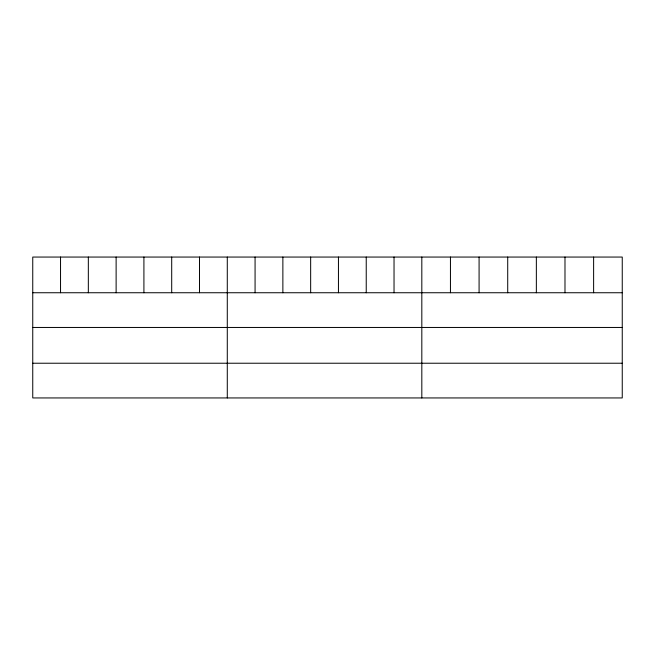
<?xml version="1.0" encoding="UTF-8"?>
<svg xmlns="http://www.w3.org/2000/svg" width="655" height="655" viewBox="0 0 655 655"><rect width="100%" height="100%" fill="white"/><g stroke="black" fill="none" stroke-linecap="round" stroke-linejoin="round"><path stroke-width="0.98" d="M622.25 292.744L622.25 397.945L32.75 397.945L32.75 257.055L622.25 257.055L622.25 292.744L32.75 292.744M32.75 327.459L622.25 327.459M32.75 363.23L622.25 363.23M593.618 257.055L593.618 292.744M564.987 257.055L564.987 292.744M536.355 257.055L536.355 292.744M507.715 257.055L507.715 292.744M479.083 257.055L479.083 292.744M450.452 257.055L450.452 292.744M421.82 257.055L421.82 397.945M394.032 257.055L394.032 292.744M366.235 257.055L366.235 292.744M338.447 257.055L338.447 292.744M310.658 257.055L310.658 292.744M282.87 257.055L282.87 292.744M255.073 257.055L255.073 292.744M227.285 257.055L227.285 397.945M199.497 257.055L199.497 292.744M171.7 257.055L171.7 292.744M143.912 257.055L143.912 292.744M116.123 257.055L116.123 292.744M88.335 257.055L88.335 292.744M60.538 257.055L60.538 292.744"/></g></svg>
